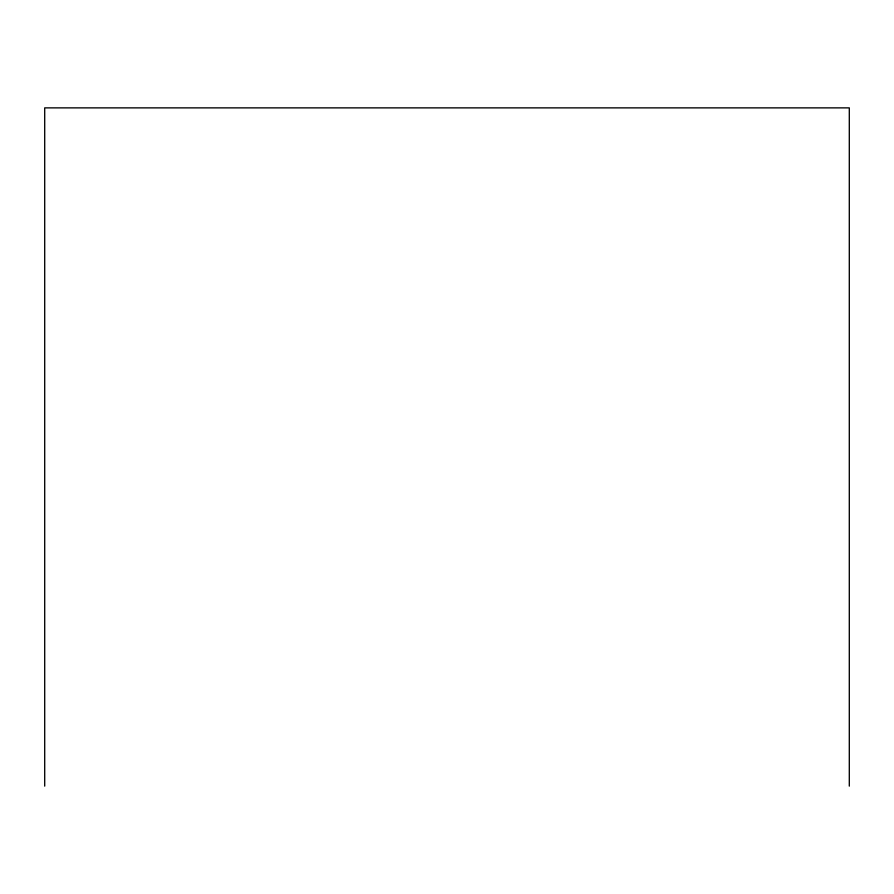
<?xml version="1.0" encoding="UTF-8"?>
<svg xmlns="http://www.w3.org/2000/svg" width="894" height="894" viewBox="0 0 894 894"><rect width="100%" height="100%" fill="white"/><g stroke="black" fill="none" stroke-linecap="round" stroke-linejoin="round"><path stroke-width="1.34" d="M849.3 786.128L849.3 107.872L44.7 107.872L44.7 786.128"/></g></svg>
